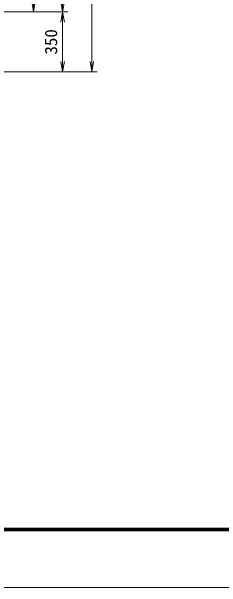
# Model space of a CAD drawing. Units: millimetres, scale not verified. Extents: x -6299 to 6301, y -4455 to 4455.
# Drawn here: x -1756 to -533, y -4455 to -1104 of the extents above; entities that cross this region are included whole.
import ezdxf
from ezdxf.enums import TextEntityAlignment as Align

# ---------------------------------------------------------------- set-up
doc = ezdxf.new("R2010")
doc.units = ezdxf.units.MM
doc.header["$LTSCALE"] = 30
for name, color, linetype, lineweight in [('0-1_D-TTL', 7, 'Continuous', 9), ('0-9_D-STR-DIM', 7, 'Continuous', 9), ('0-A_0', 7, 'Continuous', 9)]:
    doc.layers.add(name, color=color, linetype=linetype, lineweight=lineweight)
doc.styles.add('ＭＳ ゴシック', font='')
doc.styles.get('ＭＳ ゴシック').set_extended_font_data('MS Gothic')

# ---------------------------------------------------------------- blocks, each defined once
blk = doc.blocks.new('_Open')
at = {"layer": '0-A_0'}
blk.add_line((-30, 5), (0, 0), dxfattribs=at)
blk.add_lwpolyline([(-30, -5), (0, 0), (-30, 0)], dxfattribs=at)

msp = doc.modelspace()

# ---------------------------------------------------------------- linework, layer by layer
at = {"layer": '0-1_D-TTL', "color": 2, "lineweight": 18}
msp.add_lwpolyline([(-6299.47, 4455), (6300.53, 4455), (6300.53, -4455), (-6299.47, -4455)], close=True, dxfattribs=at)
at = {"layer": '0-1_D-TTL'}
for points in [[(-5894.47, 4125), (5895.53, 4125), (5895.53, -4125), (-5894.47, -4125)], [(-5890.72, 4121.25), (5891.78, 4121.25), (5891.78, -4121.25), (-5890.72, -4121.25)], [(-5886.97, 4117.5), (5888.03, 4117.5), (5888.03, -4117.5), (-5886.97, -4117.5)], [(-5883.22, 4113.75), (5884.28, 4113.75), (5884.28, -4113.75), (-5883.22, -4113.75)], [(-5879.47, 4110), (5880.53, 4110), (5880.53, -4110), (-5879.47, -4110)]]:
    msp.add_lwpolyline(points, close=True, dxfattribs=at)
at = {"layer": '0-9_D-STR-DIM'}
for p, q in [((-1287.83, -1396.16), (-1287.83, 1833.84)), ((-2217.83, -1106.16), (-1427.83, -1106.16)), ((-2217.83, -1106.16), (-1427.83, -1106.16)), ((-2217.83, -1106.16), (-1597.83, -1106.16)), ((-1457.83, -1166.16), (-1457.83, -1396.16)), ((-2387.58, -1456.16), (-1257.83, -1456.16)), ((-2387.58, -1456.16), (-1427.83, -1456.16))]:
    msp.add_line(p, q, dxfattribs=at)

# ---------------------------------------------------------------- block references
at = {"layer": '0-9_D-STR-DIM', "xscale": 2, "yscale": 2}
for p, rotation in [((-1627.83, -1106.16), 270), ((-1457.83, -1106.16), 270), ((-1457.83, -1106.16), 90), ((-1457.83, -1456.16), 270), ((-1287.83, -1456.16), 270)]:
    msp.add_blockref('_Open', p, dxfattribs=dict(at, rotation=rotation))

# ---------------------------------------------------------------- texts
at = {"layer": '0-9_D-STR-DIM', "style": 'ＭＳ ゴシック'}
msp.add_text('350', height=72.14, rotation=90, dxfattribs=at).set_placement((-1467.96, -1354.47), align=Align.BOTTOM_LEFT)

doc.saveas('drawing.dxf')
